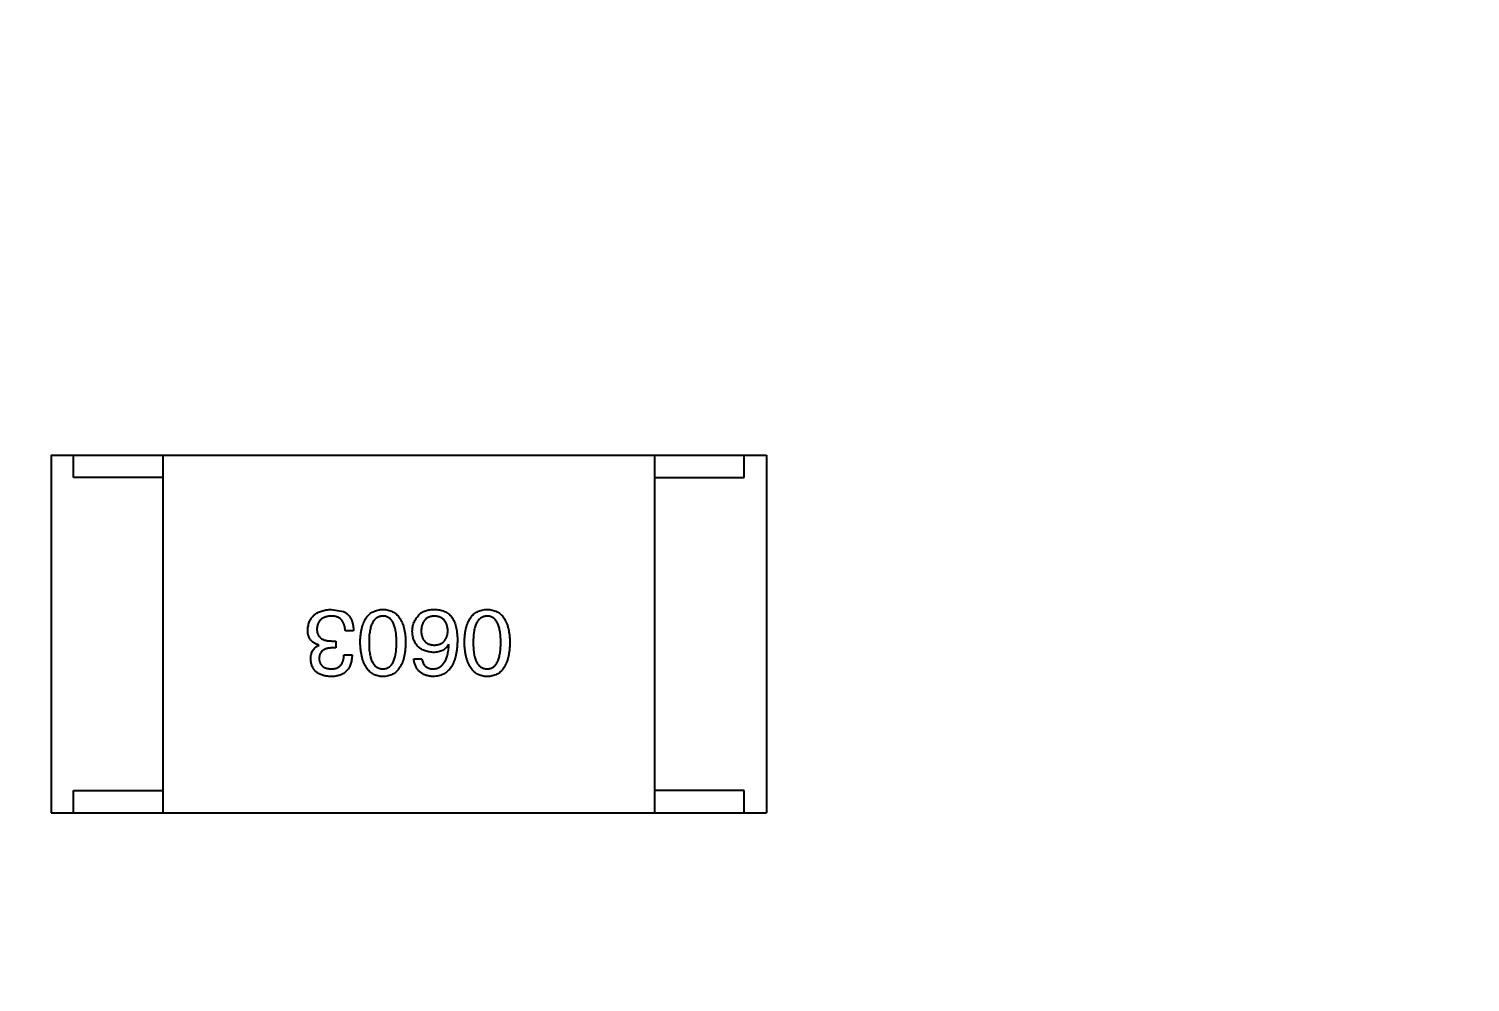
# Model space of a CAD drawing. Header units: inches. Extents: x -36 to 490, y -51 to 98.
# Drawn here: x 416.455 to 419.68, y 17.279 to 19.41 of the extents above; entities that cross this region are included whole.
import ezdxf

# ---------------------------------------------------------------- set-up
doc = ezdxf.new("R2010")
doc.units = ezdxf.units.IN
doc.header["$LTSCALE"] = 1.21
doc.header["$MEASUREMENT"] = 0
doc.header["$PDMODE"] = 3
doc.header["$PDSIZE"] = 0.3125
doc.layers.get('0').update_dxf_attribs({"linetype": 'CONTINUOUS'})
doc.layers.get('Defpoints').update_dxf_attribs({"linetype": 'CONTINUOUS'})
doc.layers.add('DIM', color=3, linetype='CONTINUOUS')
doc.styles.get("Standard").update_dxf_attribs({"font": 'txt', "width": 0.8})
doc.dimstyles.get("Standard").update_dxf_attribs({"dimtxt": 0.15625, "dimasz": 0.1875, "dimexe": 0.125, "dimexo": 0.0625, "dimgap": 0.09, "dimtad": 0, "dimtih": 1, "dimtoh": 1, "dimzin": 4, "dimdsep": 46, "dimtxsty": 'Standard', "dimblk": '_FILLED', "dimblk1": '_FILLED', "dimblk2": '_FILLED', "dimcen": 0.09, "dimazin": 1, "dimtp": 0.01, "dimtm": 0.01, "dimtfac": 1, "dimtofl": 0, "dimtmove": 0, "dimatfit": 3, "dimldrblk": '_FILLED', "dimfxl": 1, "dimtolj": 1, "dimtzin": 4, "dimarcsym": 0})

# ---------------------------------------------------------------- blocks, each defined once
blk = doc.blocks.new('_FILLED')
at = {"color": 0, "linetype": 'ByBlock'}
blk.add_solid([(0, 0), (-1, 0.1667), (-1, -0.1667)], dxfattribs=at)
blk = doc.blocks.new('*D70')
at = {"layer": 'Defpoints', "color": 0}
for p in [(406.8003, 41.9888), (406.8003, -7.0611), (488.6342, -7.0611)]:
    blk.add_point(p, dxfattribs=at)
at = {"layer": 'DIM', "color": 0, "lineweight": -2}
for p, q in [((406.8628, 41.9888), (488.7592, 41.9888)), ((488.6342, 39.4488), (488.6342, 21.3872)), ((488.6342, -4.5211), (488.6342, 13.5405)), ((406.8628, -7.0611), (488.7592, -7.0611))]:
    blk.add_line(p, q, dxfattribs=at)
at = {"layer": 'DIM', "color": 0, "lineweight": -2, "xscale": 2.54, "yscale": 2.54, "zscale": 2.54}
for p, rotation in [((488.6342, 41.9888), 90), ((488.6342, -7.0611), 270)]:
    blk.add_blockref('_FILLED', p, dxfattribs=dict(at, rotation=rotation))
at = {"layer": 'DIM', "color": 0, "insert": (488.6342, 17.4638), "char_height": 2.5, "attachment_point": 5, "rotation": 90, "line_spacing_factor": 2.5}
blk.add_mtext('\\A1;49.05', dxfattribs=at)

msp = doc.modelspace()

# ---------------------------------------------------------------- linework, layer by layer
at = {"color": 7, "linetype": 'Continuous'}
for p, q in [((416.5055, 18.4575), (418.1055, 18.4575)), ((416.5055, 18.4575), (416.5055, 17.6575)), ((416.5555, 18.4075), (416.5555, 18.4575)), ((416.7555, 17.6575), (416.7555, 18.4575)), ((417.8555, 17.6575), (417.8555, 18.4575)), ((418.0555, 18.4075), (418.0555, 18.4575)), ((418.1055, 18.4575), (418.1055, 17.6575)), ((416.7555, 18.4075), (416.5555, 18.4075)), ((417.8555, 18.4075), (418.0555, 18.4075)), ((417.1324, 18.1123), (417.1595, 18.1074)), ((417.1816, 18.0647), (417.1627, 18.0647)), ((417.1037, 18.0319), (417.1037, 18.0328)), ((417.1422, 18.0262), (417.1324, 18.0262)), ((417.1332, 18.0418), (417.1422, 18.0418)), ((417.1422, 18.0418), (417.1422, 18.0262)), ((417.3951, 18.0336), (417.3942, 18.0344)), ((417.1603, 18.0106), (417.1783, 18.0106)), ((417.3164, 18.0016), (417.3344, 18.0016)), ((416.5555, 17.7075), (416.7555, 17.7075)), ((416.5555, 17.6575), (416.5555, 17.7075)), ((418.0555, 17.7075), (417.8555, 17.7075)), ((418.0555, 17.6575), (418.0555, 17.7075)), ((416.5055, 17.6575), (418.1055, 17.6575))]:
    msp.add_line(p, q, dxfattribs=at)
for points, knots in [([(417.0791, 18.0664), (417.0793, 18.0682), (417.0795, 18.0717), (417.0804, 18.0767), (417.0816, 18.0814), (417.0833, 18.0858), (417.0853, 18.0899), (417.0877, 18.0936), (417.0905, 18.097), (417.0936, 18.1001), (417.0972, 18.1028), (417.1011, 18.1051), (417.1054, 18.1072), (417.1101, 18.1089), (417.1151, 18.1102), (417.1205, 18.1113), (417.1263, 18.112), (417.1303, 18.1122), (417.1324, 18.1123)], [0, 0, 0, 0, 0.068236, 0.132937, 0.194125, 0.253174, 0.310181, 0.365986, 0.421096, 0.476216, 0.532352, 0.590232, 0.649824, 0.71274, 0.778406, 0.848058, 0.921922, 1, 1, 1, 1]), ([(417.1316, 18.0975), (417.1304, 18.0974), (417.128, 18.0973), (417.1245, 18.0967), (417.1213, 18.096), (417.1183, 18.0952), (417.1155, 18.0941), (417.1129, 18.0928), (417.1105, 18.0913), (417.1084, 18.0896), (417.1065, 18.0876), (417.1048, 18.0856), (417.1034, 18.0832), (417.1022, 18.0808), (417.1012, 18.0781), (417.1004, 18.0752), (417.0999, 18.0721), (417.0997, 18.0699), (417.0996, 18.0688)], [0, 0, 0, 0, 0.076694, 0.149502, 0.218019, 0.283183, 0.345589, 0.405199, 0.462852, 0.519478, 0.575313, 0.630559, 0.687006, 0.744638, 0.804006, 0.866059, 0.931486, 1, 1, 1, 1]), ([(417.1627, 18.0647), (417.1627, 18.0661), (417.1626, 18.0686), (417.1621, 18.0723), (417.1615, 18.0758), (417.1605, 18.079), (417.1594, 18.082), (417.158, 18.0847), (417.1564, 18.0871), (417.1546, 18.0894), (417.1525, 18.0913), (417.1502, 18.093), (417.1477, 18.0944), (417.1449, 18.0955), (417.1419, 18.0964), (417.1386, 18.0971), (417.1352, 18.0975), (417.1328, 18.0975), (417.1316, 18.0975)], [0, 0, 0, 0, 0.07723, 0.149593, 0.217944, 0.282232, 0.34411, 0.402297, 0.458791, 0.513966, 0.568538, 0.623291, 0.679957, 0.737243, 0.798142, 0.86118, 0.928728, 1, 1, 1, 1]), ([(417.1595, 18.1074), (417.1603, 18.1069), (417.1621, 18.1061), (417.1645, 18.1046), (417.1668, 18.1029), (417.1689, 18.101), (417.1708, 18.099), (417.1726, 18.0968), (417.1742, 18.0944), (417.1757, 18.0918), (417.177, 18.089), (417.1782, 18.0861), (417.1791, 18.0829), (417.1799, 18.0796), (417.1806, 18.0762), (417.1811, 18.0725), (417.1814, 18.0687), (417.1815, 18.0661), (417.1816, 18.0647)], [0, 0, 0, 0, 0.056906, 0.113264, 0.168825, 0.223843, 0.279195, 0.335267, 0.392098, 0.450414, 0.51054, 0.572219, 0.636652, 0.703156, 0.773102, 0.845505, 0.921063, 1, 1, 1, 1]), ([(417.1965, 18.0385), (417.1966, 18.0414), (417.1968, 18.0472), (417.1976, 18.0555), (417.1987, 18.0632), (417.2002, 18.0703), (417.2021, 18.0769), (417.2043, 18.083), (417.2069, 18.0885), (417.2099, 18.0934), (417.2133, 18.0978), (417.217, 18.1016), (417.2212, 18.1048), (417.2257, 18.1075), (417.2306, 18.1095), (417.2358, 18.1111), (417.2415, 18.112), (417.2454, 18.1122), (417.2473, 18.1123)], [0, 0, 0, 0, 0.08769, 0.170218, 0.24749, 0.319818, 0.387758, 0.451391, 0.511445, 0.568185, 0.622681, 0.67526, 0.726746, 0.778428, 0.830764, 0.884397, 0.940866, 1, 1, 1, 1]), ([(417.2473, 18.0975), (417.2461, 18.0974), (417.2436, 18.0973), (417.24, 18.0965), (417.2367, 18.0953), (417.2337, 18.0936), (417.2308, 18.0915), (417.2283, 18.0888), (417.2259, 18.0858), (417.2239, 18.0823), (417.222, 18.0784), (417.2205, 18.074), (417.2191, 18.0692), (417.2181, 18.0639), (417.2172, 18.0582), (417.2166, 18.052), (417.2163, 18.0454), (417.2162, 18.0408), (417.2162, 18.0385)], [0, 0, 0, 0, 0.050879, 0.099377, 0.146973, 0.193618, 0.240619, 0.289461, 0.34047, 0.395283, 0.453059, 0.515633, 0.582666, 0.655287, 0.732971, 0.815933, 0.905166, 1, 1, 1, 1]), ([(417.2473, 18.1123), (417.2493, 18.1122), (417.2532, 18.112), (417.2588, 18.1111), (417.2641, 18.1095), (417.269, 18.1075), (417.2735, 18.1048), (417.2776, 18.1016), (417.2814, 18.0978), (417.2847, 18.0934), (417.2878, 18.0885), (417.2904, 18.083), (417.2926, 18.0769), (417.2945, 18.0703), (417.296, 18.0632), (417.2971, 18.0555), (417.2979, 18.0472), (417.2981, 18.0414), (417.2982, 18.0385)], [0, 0, 0, 0, 0.059135, 0.115606, 0.169241, 0.221578, 0.273261, 0.324749, 0.377329, 0.431642, 0.488541, 0.548597, 0.612232, 0.680174, 0.752504, 0.829777, 0.912307, 1, 1, 1, 1]), ([(417.2777, 18.0385), (417.2776, 18.0409), (417.2776, 18.0455), (417.2772, 18.0522), (417.2767, 18.0584), (417.2759, 18.0642), (417.2748, 18.0695), (417.2735, 18.0744), (417.272, 18.0788), (417.2702, 18.0827), (417.2682, 18.0862), (417.2659, 18.0892), (417.2634, 18.0918), (417.2607, 18.0939), (417.2577, 18.0955), (417.2544, 18.0967), (417.251, 18.0974), (417.2486, 18.0975), (417.2473, 18.0975)], [0, 0, 0, 0, 0.096457, 0.187288, 0.27178, 0.350132, 0.423455, 0.491343, 0.554037, 0.612253, 0.666313, 0.717038, 0.764921, 0.811214, 0.856775, 0.902988, 0.950234, 1, 1, 1, 1]), ([(417.3131, 18.0631), (417.3131, 18.0648), (417.3132, 18.0683), (417.3139, 18.0734), (417.3151, 18.0783), (417.3167, 18.083), (417.3188, 18.0875), (417.3213, 18.0919), (417.3243, 18.0961), (417.3267, 18.0987), (417.3278, 18.1)], [0, 0, 0, 0, 0.12904, 0.253809, 0.377066, 0.499122, 0.621469, 0.744665, 0.870607, 1, 1, 1, 1]), ([(417.3278, 18.1), (417.3288, 18.101), (417.3307, 18.1032), (417.3342, 18.1058), (417.3381, 18.108), (417.3425, 18.1097), (417.3474, 18.1111), (417.3527, 18.1119), (417.3586, 18.1124), (417.3626, 18.1123), (417.3647, 18.1123)], [0, 0, 0, 0, 0.105033, 0.21147, 0.321511, 0.438526, 0.563605, 0.698055, 0.843218, 1, 1, 1, 1]), ([(417.3615, 18.0975), (417.3604, 18.0974), (417.3582, 18.0972), (417.3551, 18.0967), (417.3522, 18.0959), (417.3495, 18.0949), (417.347, 18.0936), (417.3447, 18.0921), (417.3426, 18.0903), (417.3407, 18.0883), (417.339, 18.0861), (417.3375, 18.0836), (417.3362, 18.0809), (417.3351, 18.078), (417.3342, 18.0748), (417.3335, 18.0714), (417.333, 18.0677), (417.3328, 18.0652), (417.3328, 18.0639)], [0, 0, 0, 0, 0.066682, 0.130303, 0.190802, 0.248749, 0.30534, 0.361219, 0.415721, 0.471765, 0.528279, 0.586428, 0.64659, 0.710143, 0.776461, 0.846692, 0.921137, 1, 1, 1, 1]), ([(417.3926, 18.0647), (417.3925, 18.066), (417.3924, 18.0685), (417.3918, 18.0722), (417.391, 18.0756), (417.3901, 18.0787), (417.3889, 18.0817), (417.3875, 18.0843), (417.3859, 18.0868), (417.384, 18.0889), (417.382, 18.0909), (417.3797, 18.0926), (417.3772, 18.094), (417.3744, 18.0952), (417.3715, 18.0962), (417.3683, 18.0969), (417.365, 18.0974), (417.3627, 18.0975), (417.3615, 18.0975)], [0, 0, 0, 0, 0.076467, 0.148148, 0.216496, 0.280559, 0.342274, 0.401168, 0.458322, 0.514073, 0.569257, 0.62465, 0.68124, 0.739113, 0.799947, 0.862804, 0.929597, 1, 1, 1, 1]), ([(417.3647, 18.1123), (417.3668, 18.1122), (417.3708, 18.1119), (417.3766, 18.1108), (417.3821, 18.1092), (417.3871, 18.107), (417.3918, 18.1043), (417.396, 18.1009), (417.3999, 18.0971), (417.4021, 18.0941), (417.4033, 18.0926)], [0, 0, 0, 0, 0.137449, 0.267856, 0.393219, 0.514735, 0.63397, 0.753734, 0.874967, 1, 1, 1, 1]), ([(417.4033, 18.0926), (417.4041, 18.091), (417.4059, 18.0878), (417.4081, 18.0826), (417.4099, 18.0769), (417.4113, 18.0708), (417.4125, 18.0642), (417.4133, 18.0571), (417.4139, 18.0496), (417.4139, 18.0444), (417.4139, 18.0418)], [0, 0, 0, 0, 0.101889, 0.209155, 0.322694, 0.442863, 0.569758, 0.70479, 0.848502, 1, 1, 1, 1]), ([(417.4297, 18.0385), (417.4298, 18.0414), (417.43, 18.0472), (417.4307, 18.0555), (417.4318, 18.0632), (417.4334, 18.0703), (417.4352, 18.0769), (417.4375, 18.083), (417.4401, 18.0885), (417.443, 18.0934), (417.4464, 18.0978), (417.4502, 18.1016), (417.4543, 18.1048), (417.4588, 18.1075), (417.4637, 18.1095), (417.469, 18.1111), (417.4746, 18.112), (417.4785, 18.1122), (417.4805, 18.1123)], [0, 0, 0, 0, 0.08769, 0.170218, 0.24749, 0.319818, 0.387758, 0.451391, 0.511445, 0.568185, 0.622681, 0.67526, 0.726746, 0.778428, 0.830764, 0.884397, 0.940866, 1, 1, 1, 1]), ([(417.4805, 18.0975), (417.4792, 18.0974), (417.4768, 18.0973), (417.4732, 18.0965), (417.4699, 18.0953), (417.4668, 18.0936), (417.464, 18.0915), (417.4614, 18.0888), (417.4591, 18.0858), (417.457, 18.0823), (417.4552, 18.0784), (417.4536, 18.074), (417.4523, 18.0692), (417.4512, 18.0639), (417.4504, 18.0582), (417.4498, 18.052), (417.4494, 18.0454), (417.4494, 18.0408), (417.4493, 18.0385)], [0, 0, 0, 0, 0.050879, 0.099377, 0.146973, 0.193618, 0.240619, 0.289461, 0.34047, 0.395283, 0.453059, 0.515633, 0.582666, 0.655287, 0.732971, 0.815933, 0.905166, 1, 1, 1, 1]), ([(417.4805, 18.1123), (417.4825, 18.1122), (417.4864, 18.112), (417.492, 18.1111), (417.4972, 18.1095), (417.5021, 18.1075), (417.5067, 18.1048), (417.5108, 18.1016), (417.5146, 18.0978), (417.5179, 18.0934), (417.5209, 18.0885), (417.5235, 18.083), (417.5258, 18.0769), (417.5276, 18.0703), (417.5291, 18.0632), (417.5302, 18.0555), (417.531, 18.0472), (417.5312, 18.0414), (417.5313, 18.0385)], [0, 0, 0, 0, 0.059135, 0.115606, 0.169241, 0.221578, 0.273261, 0.324749, 0.377329, 0.431642, 0.488541, 0.548597, 0.612232, 0.680174, 0.752504, 0.829777, 0.912307, 1, 1, 1, 1]), ([(417.5108, 18.0385), (417.5108, 18.0409), (417.5108, 18.0455), (417.5104, 18.0522), (417.5098, 18.0584), (417.509, 18.0642), (417.5079, 18.0695), (417.5067, 18.0744), (417.5051, 18.0788), (417.5033, 18.0827), (417.5013, 18.0862), (417.4991, 18.0892), (417.4966, 18.0918), (417.4938, 18.0939), (417.4908, 18.0955), (417.4876, 18.0967), (417.4841, 18.0974), (417.4817, 18.0975), (417.4805, 18.0975)], [0, 0, 0, 0, 0.096457, 0.187288, 0.27178, 0.350132, 0.423455, 0.491343, 0.554037, 0.612253, 0.666313, 0.717038, 0.764921, 0.811214, 0.856775, 0.902988, 0.950234, 1, 1, 1, 1]), ([(417.1037, 18.0328), (417.1027, 18.0331), (417.1008, 18.0337), (417.098, 18.0348), (417.0954, 18.0362), (417.093, 18.0376), (417.0907, 18.0392), (417.0887, 18.0409), (417.0869, 18.0428), (417.0852, 18.0448), (417.0838, 18.047), (417.0825, 18.0493), (417.0815, 18.0518), (417.0806, 18.0545), (417.0799, 18.0572), (417.0795, 18.0601), (417.0792, 18.0632), (417.0791, 18.0653), (417.0791, 18.0664)], [0, 0, 0, 0, 0.069445, 0.136039, 0.200011, 0.261745, 0.322328, 0.381403, 0.438864, 0.496655, 0.554398, 0.612391, 0.672266, 0.733005, 0.79604, 0.861293, 0.928785, 1, 1, 1, 1]), ([(417.0996, 18.0688), (417.0996, 18.0677), (417.0997, 18.0656), (417.1001, 18.0625), (417.1007, 18.0597), (417.1016, 18.057), (417.1028, 18.0545), (417.1043, 18.0523), (417.106, 18.0503), (417.108, 18.0485), (417.1103, 18.0469), (417.1127, 18.0455), (417.1155, 18.0444), (417.1186, 18.0434), (417.1219, 18.0426), (417.1254, 18.0422), (417.1292, 18.0418), (417.1319, 18.0418), (417.1332, 18.0418)], [0, 0, 0, 0, 0.066518, 0.129194, 0.188613, 0.245254, 0.300032, 0.353805, 0.407079, 0.461108, 0.516272, 0.574141, 0.634837, 0.699275, 0.767504, 0.840272, 0.917505, 1, 1, 1, 1]), ([(417.3598, 18.0164), (417.358, 18.0165), (417.3544, 18.0169), (417.3493, 18.0178), (417.3445, 18.0189), (417.34, 18.0204), (417.3359, 18.0223), (417.3321, 18.0244), (417.3287, 18.0269), (417.3256, 18.0296), (417.3228, 18.0327), (417.3204, 18.0362), (417.3183, 18.0399), (417.3165, 18.0439), (417.3152, 18.0483), (417.3141, 18.0529), (417.3134, 18.0579), (417.3132, 18.0613), (417.3131, 18.0631)], [0, 0, 0, 0, 0.074228, 0.144548, 0.211288, 0.274576, 0.335162, 0.393915, 0.450599, 0.506657, 0.562409, 0.618617, 0.676096, 0.735061, 0.79654, 0.860906, 0.928473, 1, 1, 1, 1]), ([(417.3328, 18.0639), (417.3329, 18.0627), (417.333, 18.0603), (417.3335, 18.0568), (417.3343, 18.0536), (417.3352, 18.0506), (417.3363, 18.0479), (417.3376, 18.0453), (417.3392, 18.043), (417.3409, 18.0409), (417.3429, 18.0391), (417.345, 18.0375), (417.3474, 18.0361), (417.35, 18.0349), (417.3528, 18.034), (417.3558, 18.0334), (417.359, 18.0329), (417.3611, 18.0328), (417.3623, 18.0328)], [0, 0, 0, 0, 0.076288, 0.14871, 0.216387, 0.281386, 0.342528, 0.402111, 0.4591, 0.514852, 0.569974, 0.625644, 0.682226, 0.740156, 0.800362, 0.863471, 0.930116, 1, 1, 1, 1]), ([(417.3623, 18.0328), (417.3634, 18.0328), (417.3657, 18.0329), (417.369, 18.0334), (417.372, 18.0341), (417.3749, 18.035), (417.3776, 18.0361), (417.38, 18.0376), (417.3822, 18.0392), (417.3842, 18.0411), (417.3861, 18.0433), (417.3876, 18.0456), (417.389, 18.0482), (417.3901, 18.0511), (417.3911, 18.0542), (417.3918, 18.0575), (417.3923, 18.061), (417.3925, 18.0635), (417.3926, 18.0647)], [0, 0, 0, 0, 0.070453, 0.136523, 0.199866, 0.260392, 0.318446, 0.374657, 0.430182, 0.485556, 0.541071, 0.598396, 0.657208, 0.718642, 0.783247, 0.851631, 0.923928, 1, 1, 1, 1]), ([(417.0857, 18.0008), (417.0857, 18.0026), (417.0858, 18.0062), (417.0867, 18.0113), (417.0881, 18.0159), (417.09, 18.0201), (417.0926, 18.0238), (417.0958, 18.0271), (417.0995, 18.0298), (417.1023, 18.0312), (417.1037, 18.0319)], [0, 0, 0, 0, 0.143686, 0.277942, 0.40333, 0.521785, 0.638573, 0.755208, 0.874773, 1, 1, 1, 1]), ([(417.1324, 18.0262), (417.1313, 18.0262), (417.1292, 18.0261), (417.1261, 18.0257), (417.1232, 18.0252), (417.1205, 18.0245), (417.1181, 18.0236), (417.1158, 18.0225), (417.1138, 18.0213), (417.1119, 18.0199), (417.1102, 18.0183), (417.1088, 18.0165), (417.1075, 18.0146), (417.1065, 18.0125), (417.1057, 18.0102), (417.1051, 18.0078), (417.1047, 18.0052), (417.1046, 18.0034), (417.1045, 18.0024)], [0, 0, 0, 0, 0.079415, 0.154091, 0.22508, 0.29186, 0.355026, 0.415127, 0.472418, 0.528511, 0.583551, 0.638361, 0.693547, 0.750023, 0.807857, 0.868401, 0.932259, 1, 1, 1, 1]), ([(417.2473, 17.9623), (417.2454, 17.9624), (417.2415, 17.9626), (417.236, 17.9637), (417.2308, 17.9653), (417.226, 17.9675), (417.2215, 17.9703), (417.2174, 17.9737), (417.2137, 17.9777), (417.2103, 17.9822), (417.2073, 17.9872), (417.2047, 17.9929), (417.2024, 17.9991), (417.2005, 18.0059), (417.199, 18.0132), (417.1978, 18.0211), (417.1969, 18.0296), (417.1967, 18.0355), (417.1965, 18.0385)], [0, 0, 0, 0, 0.057415, 0.112361, 0.16496, 0.216437, 0.267441, 0.318839, 0.371478, 0.426325, 0.483626, 0.544235, 0.608673, 0.677374, 0.750405, 0.828394, 0.911525, 1, 1, 1, 1]), ([(417.2162, 18.0385), (417.2162, 18.0361), (417.2163, 18.0315), (417.2166, 18.0248), (417.2172, 18.0186), (417.2181, 18.0128), (417.2191, 18.0075), (417.2205, 18.0026), (417.222, 17.9982), (417.2238, 17.9943), (417.226, 17.9908), (417.2283, 17.9878), (417.2308, 17.9852), (417.2336, 17.9831), (417.2367, 17.9815), (417.2401, 17.9803), (417.2436, 17.9796), (417.2461, 17.9795), (417.2473, 17.9795)], [0, 0, 0, 0, 0.095719, 0.185854, 0.269738, 0.347952, 0.420315, 0.487894, 0.550245, 0.608186, 0.662454, 0.713283, 0.761375, 0.808209, 0.854301, 0.901312, 0.949396, 1, 1, 1, 1]), ([(417.2473, 17.9795), (417.2486, 17.9795), (417.251, 17.9796), (417.2544, 17.9803), (417.2577, 17.9815), (417.2607, 17.9831), (417.2634, 17.9852), (417.2659, 17.9878), (417.2682, 17.9908), (417.2702, 17.9943), (417.272, 17.9982), (417.2735, 18.0026), (417.2748, 18.0075), (417.2759, 18.0128), (417.2767, 18.0186), (417.2772, 18.0248), (417.2776, 18.0315), (417.2776, 18.0361), (417.2777, 18.0385)], [0, 0, 0, 0, 0.049764, 0.097007, 0.143217, 0.188577, 0.235116, 0.282997, 0.333719, 0.387776, 0.445989, 0.508679, 0.576563, 0.649481, 0.728235, 0.812722, 0.903548, 1, 1, 1, 1]), ([(417.2982, 18.0385), (417.2981, 18.0355), (417.2979, 18.0295), (417.2971, 18.021), (417.296, 18.013), (417.2945, 18.0056), (417.2926, 17.9988), (417.2904, 17.9925), (417.2878, 17.9868), (417.2848, 17.9818), (417.2814, 17.9772), (417.2776, 17.9733), (417.2735, 17.97), (417.269, 17.9672), (417.2641, 17.9651), (417.2588, 17.9635), (417.2532, 17.9625), (417.2493, 17.9624), (417.2473, 17.9623)], [0, 0, 0, 0, 0.088823, 0.172287, 0.250296, 0.323438, 0.392244, 0.456221, 0.516635, 0.573871, 0.628, 0.680335, 0.731489, 0.782557, 0.834044, 0.886738, 0.942089, 1, 1, 1, 1]), ([(417.4139, 18.0418), (417.4138, 18.0386), (417.4136, 18.0325), (417.4128, 18.0237), (417.4116, 18.0154), (417.41, 18.0077), (417.4081, 18.0007), (417.4057, 17.9942), (417.4029, 17.9883), (417.3997, 17.983), (417.3961, 17.9783), (417.3921, 17.9742), (417.3877, 17.9706), (417.3829, 17.9677), (417.3777, 17.9655), (417.3721, 17.9637), (417.3661, 17.9627), (417.3619, 17.9624), (417.3598, 17.9623)], [0, 0, 0, 0, 0.087517, 0.169686, 0.246944, 0.319347, 0.387088, 0.450961, 0.511075, 0.567974, 0.622351, 0.675039, 0.726853, 0.778688, 0.83093, 0.884738, 0.941043, 1, 1, 1, 1]), ([(417.3942, 18.0344), (417.3934, 18.033), (417.3917, 18.0302), (417.3885, 18.0264), (417.3849, 18.0233), (417.3807, 18.0207), (417.3761, 18.0188), (417.3711, 18.0174), (417.3656, 18.0165), (417.3618, 18.0164), (417.3598, 18.0164)], [0, 0, 0, 0, 0.122276, 0.239997, 0.35611, 0.473903, 0.59404, 0.720428, 0.855383, 1, 1, 1, 1]), ([(417.3598, 17.9795), (417.3611, 17.9796), (417.3637, 17.9798), (417.3673, 17.9806), (417.3708, 17.9818), (417.374, 17.9834), (417.3771, 17.9854), (417.3798, 17.9878), (417.3824, 17.9907), (417.3847, 17.9938), (417.3868, 17.9974), (417.3887, 18.0014), (417.3903, 18.0058), (417.3917, 18.0106), (417.3929, 18.0158), (417.3938, 18.0214), (417.3946, 18.0273), (417.3949, 18.0315), (417.3951, 18.0336)], [0, 0, 0, 0, 0.054741, 0.107075, 0.158339, 0.208382, 0.258772, 0.310045, 0.362765, 0.417822, 0.475982, 0.537466, 0.602901, 0.673037, 0.747247, 0.826291, 0.910782, 1, 1, 1, 1]), ([(417.4805, 17.9623), (417.4785, 17.9624), (417.4747, 17.9626), (417.4692, 17.9637), (417.464, 17.9653), (417.4591, 17.9675), (417.4547, 17.9703), (417.4506, 17.9737), (417.4468, 17.9777), (417.4435, 17.9822), (417.4405, 17.9872), (417.4378, 17.9929), (417.4356, 17.9991), (417.4337, 18.0059), (417.4321, 18.0132), (417.4309, 18.0211), (417.4301, 18.0296), (417.4298, 18.0355), (417.4297, 18.0385)], [0, 0, 0, 0, 0.057415, 0.112361, 0.16496, 0.216437, 0.267441, 0.318839, 0.371478, 0.426325, 0.483626, 0.544235, 0.608673, 0.677374, 0.750405, 0.828394, 0.911525, 1, 1, 1, 1]), ([(417.4493, 18.0385), (417.4494, 18.0361), (417.4494, 18.0315), (417.4498, 18.0248), (417.4504, 18.0186), (417.4512, 18.0128), (417.4523, 18.0075), (417.4536, 18.0026), (417.4552, 17.9982), (417.457, 17.9943), (417.4591, 17.9908), (417.4614, 17.9878), (417.464, 17.9852), (417.4668, 17.9831), (417.4699, 17.9815), (417.4732, 17.9803), (417.4768, 17.9796), (417.4792, 17.9795), (417.4805, 17.9795)], [0, 0, 0, 0, 0.095719, 0.185854, 0.269738, 0.347952, 0.420315, 0.487894, 0.550245, 0.608186, 0.662454, 0.713283, 0.761375, 0.808209, 0.854301, 0.901312, 0.949396, 1, 1, 1, 1]), ([(417.4805, 17.9795), (417.4817, 17.9795), (417.4841, 17.9796), (417.4876, 17.9803), (417.4908, 17.9815), (417.4938, 17.9831), (417.4966, 17.9852), (417.4991, 17.9878), (417.5013, 17.9908), (417.5033, 17.9943), (417.5051, 17.9982), (417.5067, 18.0026), (417.5079, 18.0075), (417.509, 18.0128), (417.5098, 18.0186), (417.5104, 18.0248), (417.5108, 18.0315), (417.5108, 18.0361), (417.5108, 18.0385)], [0, 0, 0, 0, 0.049764, 0.097007, 0.143217, 0.188577, 0.235116, 0.282997, 0.333719, 0.387776, 0.445989, 0.508679, 0.576563, 0.649481, 0.728235, 0.812722, 0.903548, 1, 1, 1, 1]), ([(417.5313, 18.0385), (417.5312, 18.0355), (417.531, 18.0295), (417.5302, 18.021), (417.5291, 18.013), (417.5276, 18.0056), (417.5258, 17.9988), (417.5235, 17.9925), (417.5209, 17.9868), (417.5179, 17.9818), (417.5146, 17.9772), (417.5108, 17.9733), (417.5067, 17.97), (417.5021, 17.9672), (417.4972, 17.9651), (417.492, 17.9635), (417.4864, 17.9625), (417.4825, 17.9624), (417.4805, 17.9623)], [0, 0, 0, 0, 0.088823, 0.172287, 0.250296, 0.323438, 0.392244, 0.456221, 0.516635, 0.573871, 0.628, 0.680335, 0.731489, 0.782557, 0.834044, 0.886738, 0.942089, 1, 1, 1, 1]), ([(417.1308, 17.9623), (417.129, 17.9624), (417.1257, 17.9625), (417.1208, 17.9632), (417.1163, 17.964), (417.112, 17.9652), (417.1081, 17.9666), (417.1045, 17.9684), (417.1011, 17.9704), (417.0982, 17.9727), (417.0955, 17.9752), (417.0931, 17.9781), (417.0911, 17.9812), (417.0893, 17.9846), (417.0879, 17.9882), (417.0869, 17.9922), (417.0861, 17.9964), (417.0858, 17.9993), (417.0857, 18.0008)], [0, 0, 0, 0, 0.077845, 0.151584, 0.221397, 0.287366, 0.350104, 0.410398, 0.467998, 0.524388, 0.579979, 0.635152, 0.690917, 0.747936, 0.806661, 0.867861, 0.932479, 1, 1, 1, 1]), ([(417.1045, 18.0024), (417.1046, 18.0015), (417.1048, 17.9998), (417.1053, 17.9973), (417.1059, 17.9949), (417.1068, 17.9927), (417.1078, 17.9907), (417.1091, 17.9888), (417.1105, 17.9871), (417.1121, 17.9856), (417.1139, 17.9842), (417.1159, 17.9831), (417.118, 17.982), (417.1204, 17.9812), (417.1229, 17.9805), (417.1256, 17.98), (417.1285, 17.9796), (417.1305, 17.9795), (417.1316, 17.9795)], [0, 0, 0, 0, 0.067655, 0.132224, 0.194132, 0.253145, 0.309858, 0.366002, 0.421361, 0.47702, 0.532632, 0.590536, 0.65067, 0.713258, 0.779588, 0.848803, 0.921949, 1, 1, 1, 1]), ([(417.1783, 18.0106), (417.1782, 18.0087), (417.1781, 18.005), (417.1775, 17.9996), (417.1765, 17.9945), (417.1751, 17.9898), (417.1734, 17.9855), (417.1713, 17.9815), (417.1689, 17.9779), (417.1661, 17.9747), (417.1629, 17.9718), (417.1594, 17.9694), (417.1555, 17.9672), (417.1512, 17.9655), (417.1466, 17.9641), (417.1416, 17.9631), (417.1363, 17.9624), (417.1326, 17.9623), (417.1308, 17.9623)], [0, 0, 0, 0, 0.074804, 0.144899, 0.211458, 0.274554, 0.334363, 0.392059, 0.448123, 0.503024, 0.558154, 0.613471, 0.670844, 0.729926, 0.792003, 0.857405, 0.926768, 1, 1, 1, 1]), ([(417.1316, 17.9795), (417.1327, 17.9795), (417.1349, 17.9795), (417.1381, 17.9799), (417.141, 17.9805), (417.1438, 17.9814), (417.1464, 17.9824), (417.1487, 17.9838), (417.1508, 17.9854), (417.1527, 17.9872), (417.1544, 17.9893), (417.1559, 17.9917), (417.1572, 17.9942), (417.1582, 17.997), (417.1591, 18.0001), (417.1597, 18.0034), (417.1601, 18.0069), (417.1602, 18.0094), (417.1603, 18.0106)], [0, 0, 0, 0, 0.069877, 0.136363, 0.198671, 0.257968, 0.315462, 0.370709, 0.425568, 0.479847, 0.535753, 0.592303, 0.651386, 0.713311, 0.778642, 0.84836, 0.921866, 1, 1, 1, 1]), ([(417.3598, 17.9623), (417.3582, 17.9624), (417.3551, 17.9627), (417.3506, 17.9634), (417.3464, 17.9643), (417.3424, 17.9656), (417.3387, 17.9671), (417.3353, 17.9689), (417.3321, 17.971), (417.3292, 17.9733), (417.3266, 17.9759), (417.3244, 17.9788), (417.3223, 17.9819), (417.3206, 17.9853), (417.3191, 17.989), (417.3179, 17.993), (417.3169, 17.9972), (417.3166, 18.0001), (417.3164, 18.0016)], [0, 0, 0, 0, 0.073784, 0.144317, 0.211047, 0.274818, 0.336501, 0.395724, 0.453465, 0.510016, 0.566585, 0.622844, 0.680328, 0.739335, 0.800408, 0.863904, 0.93053, 1, 1, 1, 1]), ([(417.3344, 18.0016), (417.3348, 17.9999), (417.3355, 17.9965), (417.3374, 17.992), (417.3397, 17.9881), (417.3427, 17.9849), (417.3462, 17.9825), (417.3503, 17.9807), (417.3549, 17.9796), (417.3581, 17.9795), (417.3598, 17.9795)], [0, 0, 0, 0, 0.1439, 0.274233, 0.394478, 0.509388, 0.621911, 0.738504, 0.863414, 1, 1, 1, 1])]:
    msp.add_open_spline(points, degree=3, knots=knots, dxfattribs=at)

# ---------------------------------------------------------------- dimensions: what is measured, and where the dimension line sits
at = {"layer": 'DIM'}
dim = msp.add_linear_dim(base=(488.6342, -7.0611), p1=(406.8003, 41.9888), p2=(406.8003, -7.0611), angle=90, dimstyle='Standard', override={"dimtxt": 2.5, "dimasz": 2.54, "dimtih": 0, "dimtoh": 0, "dimzin": 0, "dimcen": 0.198, "dimadec": 0, "dimazin": 0, "dimtp": 0, "dimtm": 0, "dimtdec": 4, "dimtzin": 0}, dxfattribs=at)
dim.commit()
dim.dimension.update_dxf_attribs({"geometry": '*D70', "text_midpoint": (488.6342, 17.4638)})

doc.saveas('drawing.dxf')
